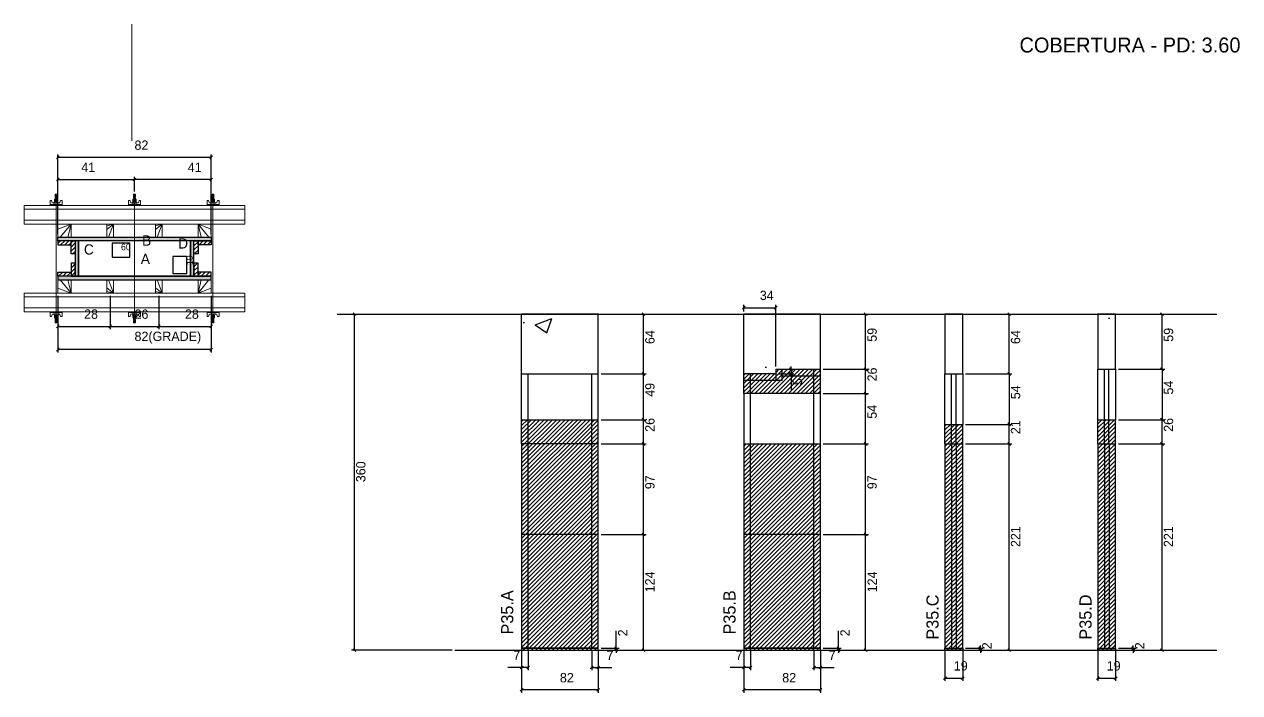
# Model space of a CAD drawing. Header units: metres. Extents: x 2916 to 4218, y 5457 to 6173.
import ezdxf

# ---------------------------------------------------------------- set-up
doc = ezdxf.new("R2010")
doc.units = ezdxf.units.M
for name, color, linetype in [('CHAPA', 7, 'Continuous'), ('COTA', 7, 'Continuous'), ('Hachura', 7, 'Continuous'), ('Madeira', 7, 'Continuous'), ('NIVEL 2° PAV.', 7, 'Continuous'), ('NOMENCLATURA', 7, 'Continuous'), ('Nível', 7, 'Continuous'), ('Painéis', 7, 'Continuous'), ('Perfil Metálico', 7, 'Continuous'), ('SARR_2.2x7', 7, 'Continuous'), ('SARRAFO', 7, 'Continuous'), ('Texto Seção', 7, 'Continuous'), ('TEXTO_GERAL', 7, 'Continuous')]:
    doc.layers.add(name, color=color, linetype=linetype)

msp = doc.modelspace()

# ---------------------------------------------------------------- hatches: boundary and pattern name
at = {"layer": 'COTA'}
h = msp.add_hatch(dxfattribs=at)
h.set_pattern_fill('AR-CONC')
h.paths.add_polyline_path([(3448.8, 5862.4), (3448.8, 5798.4), (3530.8, 5798.4), (3530.8, 5862.4), (3448.8, 5862.4)])
h = msp.add_hatch(dxfattribs=at)
h.set_pattern_fill('AR-CONC')
h.paths.add_polyline_path([(3720.8, 5803.4), (3768.8, 5803.4), (3768.8, 5862.4), (3686.8, 5862.4), (3686.8, 5798.4), (3720.8, 5798.4), (3720.8, 5803.4)])
h = msp.add_hatch(dxfattribs=at)
h.set_pattern_fill('AR-CONC')
h.paths.add_polyline_path([(3921, 5798.4), (3921, 5862.4), (3902, 5862.4), (3902, 5798.4), (3921, 5798.4), (3921, 5798.4)])
h = msp.add_hatch(dxfattribs=at)
h.set_pattern_fill('AR-CONC')
h.paths.add_polyline_path([(4084.7, 5803.4), (4084.7, 5862.4), (4065.7, 5862.4), (4065.7, 5803.4), (4084.7, 5803.4)])
at = {"layer": 'Hachura'}
h = msp.add_hatch(color=7, dxfattribs=at)
h.dxf.hatch_style = 1
h.paths.add_polyline_path([(2952.4, 5941.1), (2952.4, 5945.1), (3116.4, 5945.1), (3116.4, 5941.1), (2952.4, 5941.1)])
h = msp.add_hatch(color=7, dxfattribs=at)
h.dxf.hatch_style = 1
h.paths.add_polyline_path([(2952.4, 5941.1), (2952.4, 5945.1), (3116.4, 5945.1), (3116.4, 5941.1), (2952.4, 5941.1)])
h = msp.add_hatch(dxfattribs=at)
h.set_pattern_fill('ANSI31')
h.paths.add_polyline_path([(2966.4, 5941.1), (2966.4, 5936.7), (2952.4, 5936.7), (2952.4, 5941.1), (2966.4, 5941.1)])
h = msp.add_hatch(dxfattribs=at)
h.set_pattern_fill('ANSI31')
h.paths.add_polyline_path([(2970.8, 5941.1), (2966.4, 5941.1), (2966.4, 5927.1), (2970.8, 5927.1), (2970.8, 5941.1)])
h = msp.add_hatch(color=7, dxfattribs=at)
h.dxf.hatch_style = 1
h.paths.add_polyline_path([(2974.4, 5941.1), (2970.8, 5941.1), (2970.8, 5903.1), (2974.4, 5903.1), (2974.4, 5941.1)])
h = msp.add_hatch(color=7, dxfattribs=at)
h.dxf.hatch_style = 1
h.paths.add_polyline_path([(2974.4, 5941.1), (2970.8, 5941.1), (2970.8, 5903.1), (2974.4, 5903.1), (2974.4, 5941.1)])
h = msp.add_hatch(color=7, dxfattribs=at)
h.dxf.hatch_style = 1
h.paths.add_polyline_path([(3098, 5941.1), (3094.4, 5941.1), (3094.4, 5903.1), (3098, 5903.1), (3098, 5941.1)])
h = msp.add_hatch(color=7, dxfattribs=at)
h.dxf.hatch_style = 1
h.paths.add_polyline_path([(3098, 5941.1), (3094.4, 5941.1), (3094.4, 5903.1), (3098, 5903.1), (3098, 5941.1)])
h = msp.add_hatch(dxfattribs=at)
h.set_pattern_fill('ANSI31')
h.paths.add_polyline_path([(3102.4, 5941.1), (3098, 5941.1), (3098, 5927.1), (3102.4, 5927.1), (3102.4, 5941.1)])
h = msp.add_hatch(dxfattribs=at)
h.set_pattern_fill('ANSI31')
h.paths.add_polyline_path([(3102.4, 5941.1), (3102.4, 5936.7), (3116.4, 5936.7), (3116.4, 5941.1), (3102.4, 5941.1)])
h = msp.add_hatch(dxfattribs=at)
h.set_pattern_fill('ANSI31')
h.paths.add_polyline_path([(2966.4, 5903.1), (2966.4, 5907.5), (2952.4, 5907.5), (2952.4, 5903.1), (2966.4, 5903.1)])
h = msp.add_hatch(dxfattribs=at)
h.set_pattern_fill('ANSI31')
h.paths.add_polyline_path([(2970.8, 5903.1), (2966.4, 5903.1), (2966.4, 5917.1), (2970.8, 5917.1), (2970.8, 5903.1)])
h = msp.add_hatch(dxfattribs=at)
h.set_pattern_fill('ANSI31')
h.paths.add_polyline_path([(3102.4, 5903.1), (3098, 5903.1), (3098, 5917.1), (3102.4, 5917.1), (3102.4, 5903.1)])
h = msp.add_hatch(dxfattribs=at)
h.set_pattern_fill('ANSI31')
h.paths.add_polyline_path([(3102.4, 5903.1), (3102.4, 5907.5), (3116.4, 5907.5), (3116.4, 5903.1), (3102.4, 5903.1)])
h = msp.add_hatch(color=7, dxfattribs=at)
h.dxf.hatch_style = 1
h.paths.add_polyline_path([(2952.4, 5903.1), (2952.4, 5899.1), (3116.4, 5899.1), (3116.4, 5903.1), (2952.4, 5903.1)])
h = msp.add_hatch(color=7, dxfattribs=at)
h.dxf.hatch_style = 1
h.paths.add_polyline_path([(2952.4, 5903.1), (2952.4, 5899.1), (3116.4, 5899.1), (3116.4, 5903.1), (2952.4, 5903.1)])
h = msp.add_hatch(dxfattribs=at)
h.set_pattern_fill('ANSI31')
h.paths.add_polyline_path([(3686.8, 5777.4), (3768.8, 5777.4), (3768.8, 5803.4), (3720.8, 5803.4), (3720.8, 5798.4), (3686.8, 5798.4), (3686.8, 5777.4)])
h.paths.add_polyline_path([(3768.8, 5723.4), (3686.8, 5723.4), (3686.8, 5502.4), (3768.8, 5502.4), (3768.8, 5723.4)])
h = msp.add_hatch(dxfattribs=at)
h.set_pattern_fill('ANSI31')
h.paths.add_polyline_path([(3530.8, 5749.4), (3448.8, 5749.4), (3448.8, 5502.4), (3530.8, 5502.4), (3530.8, 5749.4)])
h = msp.add_hatch(dxfattribs=at)
h.set_pattern_fill('ANSI31')
h.paths.add_polyline_path([(3921, 5744.4), (3902, 5744.4), (3902, 5502.4), (3921, 5502.4), (3921, 5744.4)])
h = msp.add_hatch(dxfattribs=at)
h.set_pattern_fill('ANSI31')
h.paths.add_polyline_path([(4084.7, 5749.4), (4065.7, 5749.4), (4065.7, 5502.4), (4084.7, 5502.4), (4084.7, 5749.4)])

# ---------------------------------------------------------------- linework, layer by layer
at = {"layer": 'CHAPA', "color": 1, "lineweight": 25}
for points in [[(2952.4, 5941.1), (2952.4, 5945.1), (3116.4, 5945.1), (3116.4, 5941.1)], [(2952.4, 5941.1), (2952.4, 5945.1), (3116.4, 5945.1), (3116.4, 5941.1)], [(2974.4, 5941.1), (2970.8, 5941.1), (2970.8, 5903.1), (2974.4, 5903.1)], [(2974.4, 5941.1), (2970.8, 5941.1), (2970.8, 5903.1), (2974.4, 5903.1)], [(3098, 5941.1), (3094.4, 5941.1), (3094.4, 5903.1), (3098, 5903.1)], [(3098, 5941.1), (3094.4, 5941.1), (3094.4, 5903.1), (3098, 5903.1)], [(2952.4, 5903.1), (2952.4, 5899.1), (3116.4, 5899.1), (3116.4, 5903.1)], [(2952.4, 5903.1), (2952.4, 5899.1), (3116.4, 5899.1), (3116.4, 5903.1)]]:
    msp.add_lwpolyline(points, close=True, dxfattribs=at)
at = {"layer": 'COTA', "color": 0, "lineweight": 25}
for p, q in [((2953.9, 6032), (2950.9, 6029)), ((3114.9, 6029), (3117.9, 6032)), ((2953.9, 6008.3), (2950.9, 6005.3)), ((3035.9, 6008.3), (3032.9, 6005.3)), ((3032.9, 6005.3), (3035.9, 6008.3)), ((3114.9, 6005.3), (3117.9, 6008.3)), ((3688.3, 5870.9), (3685.3, 5867.9)), ((3719.3, 5867.9), (3722.3, 5870.9)), ((3580.7, 5860.9), (3577.7, 5863.9)), ((3818.6, 5860.9), (3815.6, 5863.9)), ((3972.2, 5860.9), (3969.2, 5863.9)), ((4135.9, 5860.9), (4132.9, 5863.9)), ((2953.9, 5850.9), (2950.9, 5847.9)), ((3006.9, 5847.9), (3009.9, 5850.9)), ((3009.9, 5850.9), (3006.9, 5847.9)), ((3058.9, 5847.9), (3061.9, 5850.9)), ((3061.9, 5850.9), (3058.9, 5847.9)), ((3114.9, 5847.9), (3117.9, 5850.9)), ((2953.9, 5826), (2950.9, 5823)), ((3114.9, 5823), (3117.9, 5826)), ((3735.7, 5804.9), (3738.7, 5801.9)), ((3815.6, 5804.9), (3818.6, 5801.9)), ((3818.6, 5801.9), (3815.6, 5804.9)), ((4132.9, 5804.9), (4135.9, 5801.9)), ((3577.7, 5799.9), (3580.7, 5796.9)), ((3580.7, 5796.9), (3577.7, 5799.9)), ((3738.7, 5796.9), (3735.7, 5799.9)), ((3969.2, 5799.9), (3972.2, 5796.9)), ((3815.6, 5778.9), (3818.6, 5775.9)), ((3580.7, 5747.9), (3577.7, 5750.9)), ((3577.7, 5750.9), (3580.7, 5747.9)), ((3972.2, 5742.9), (3969.2, 5745.9)), ((4135.9, 5747.9), (4132.9, 5750.9)), ((3580.7, 5721.9), (3577.7, 5724.9)), ((3577.7, 5724.9), (3580.7, 5721.9)), ((3818.6, 5721.9), (3815.6, 5724.9)), ((3972.2, 5721.9), (3969.2, 5724.9)), ((3969.2, 5724.9), (3972.2, 5721.9)), ((4135.9, 5721.9), (4132.9, 5724.9)), ((4132.9, 5724.9), (4135.9, 5721.9)), ((3580.7, 5624.9), (3577.7, 5627.9)), ((3577.7, 5627.9), (3580.7, 5624.9)), ((3818.6, 5624.9), (3815.6, 5627.9)), ((3815.6, 5627.9), (3818.6, 5624.9)), ((3548.6, 5505.9), (3551.6, 5502.9)), ((3551.6, 5500.9), (3548.6, 5503.9)), ((3577.7, 5503.9), (3580.7, 5500.9)), ((3786.5, 5505.9), (3789.5, 5502.9)), ((3789.5, 5500.9), (3786.5, 5503.9)), ((3815.6, 5503.9), (3818.6, 5500.9)), ((3938.4, 5505.9), (3941.4, 5502.9)), ((3941.4, 5500.9), (3938.4, 5503.9)), ((3969.2, 5503.9), (3972.2, 5500.9)), ((4102.1, 5505.9), (4105.1, 5502.9)), ((4105.1, 5500.9), (4102.1, 5503.9)), ((4132.9, 5503.9), (4135.9, 5500.9)), ((3450.3, 5485.4), (3447.3, 5482.4)), ((3454.3, 5482.4), (3457.3, 5485.4)), ((3525.3, 5485.4), (3522.3, 5482.4)), ((3529.3, 5482.4), (3532.3, 5485.4)), ((3688.3, 5485.4), (3685.3, 5482.4)), ((3692.3, 5482.4), (3695.3, 5485.4)), ((3763.3, 5485.4), (3760.3, 5482.4)), ((3767.3, 5482.4), (3770.3, 5485.4)), ((3903.5, 5474), (3900.5, 5471)), ((3919.5, 5471), (3922.5, 5474)), ((4067.2, 5474), (4064.2, 5471)), ((4083.2, 5471), (4086.2, 5474)), ((3450.3, 5461.3), (3447.3, 5458.3)), ((3529.3, 5458.3), (3532.3, 5461.3)), ((3688.3, 5461.3), (3685.3, 5458.3)), ((3767.3, 5458.3), (3770.3, 5461.3))]:
    msp.add_line(p, q, dxfattribs=at)
at = {"layer": 'COTA', "color": 241, "lineweight": 25}
for p, q in [((2952.4, 5948.1), (2952.4, 6033.5)), ((3116.4, 6030.5), (2952.4, 6030.5)), ((3116.4, 5948.1), (3116.4, 6033.5)), ((2952.4, 5982.1), (2952.4, 6009.8)), ((2952.4, 6006.8), (3034.4, 6006.8)), ((3034.4, 5993.9), (3034.4, 6009.8)), ((3034.4, 5993.9), (3034.4, 6009.8)), ((3116.4, 6006.8), (3034.4, 6006.8)), ((3116.4, 5982.1), (3116.4, 6009.8)), ((2952.4, 5882.1), (2952.4, 5821.5)), ((2952.4, 5882.1), (2952.4, 5846.4)), ((3008.4, 5882.1), (3008.4, 5846.4)), ((3008.4, 5882.1), (3008.4, 5846.4)), ((3060.4, 5882.1), (3060.4, 5846.4)), ((3060.4, 5882.1), (3060.4, 5846.4)), ((3116.4, 5882.1), (3116.4, 5821.5)), ((3116.4, 5882.1), (3116.4, 5846.4)), ((3448.8, 5798.4), (3448.8, 5862.4)), ((3530.8, 5862.4), (3448.8, 5862.4)), ((3530.8, 5798.4), (3530.8, 5862.4)), ((3768.8, 5862.4), (3686.8, 5862.4)), ((3686.8, 5798.4), (3686.8, 5862.4)), ((3768.8, 5803.4), (3768.8, 5862.4)), ((2952.4, 5849.4), (3008.4, 5849.4)), ((3008.4, 5849.4), (3060.4, 5849.4)), ((3060.4, 5849.4), (3116.4, 5849.4)), ((3116.4, 5824.5), (2952.4, 5824.5))]:
    msp.add_line(p, q, dxfattribs=at)
at = {"layer": 'COTA', "color": 180, "lineweight": 25}
for p, q in [((3029.4, 5938.5), (3010.4, 5938.5)), ((3010.4, 5938.5), (3010.4, 5923.5)), ((3029.4, 5923.5), (3029.4, 5938.5)), ((3010.4, 5923.5), (3029.4, 5923.5)), ((3090.4, 5924.1), (3075.4, 5924.1)), ((3075.4, 5924.1), (3075.4, 5906.1)), ((3090.4, 5906.1), (3090.4, 5924.1)), ((3075.4, 5906.1), (3090.4, 5906.1))]:
    msp.add_line(p, q, dxfattribs=at)
at = {"layer": 'COTA', "color": 4, "lineweight": 25}
for p, q in [((3686.8, 5865.4), (3686.8, 5872.4)), ((3686.8, 5869.4), (3720.8, 5869.4)), ((3720.8, 5806.4), (3720.8, 5872.4)), ((3533.8, 5862.4), (3582.2, 5862.4)), ((3579.2, 5798.4), (3579.2, 5862.4)), ((3771.8, 5862.4), (3820.1, 5862.4)), ((3817.1, 5803.4), (3817.1, 5862.4)), ((3924, 5862.4), (3973.7, 5862.4)), ((3970.7, 5798.4), (3970.7, 5862.4)), ((4087.7, 5862.4), (4137.4, 5862.4)), ((4134.4, 5803.4), (4134.4, 5862.4)), ((3723.8, 5803.4), (3740.2, 5803.4)), ((3737.2, 5803.4), (3737.2, 5806.4)), ((3737.2, 5803.4), (3737.2, 5798.4)), ((3771.8, 5803.4), (3820.1, 5803.4)), ((3771.8, 5803.4), (3820.1, 5803.4)), ((3817.1, 5777.4), (3817.1, 5803.4)), ((4087.7, 5803.4), (4137.4, 5803.4)), ((3533.8, 5798.4), (3582.2, 5798.4)), ((3533.8, 5798.4), (3582.2, 5798.4)), ((3579.2, 5749.4), (3579.2, 5798.4)), ((3723.8, 5798.4), (3740.2, 5798.4)), ((3737.2, 5798.4), (3737.2, 5780.3)), ((3924, 5798.4), (3973.7, 5798.4)), ((3771.8, 5777.4), (3820.1, 5777.4)), ((3533.8, 5749.4), (3582.2, 5749.4)), ((3533.8, 5749.4), (3582.2, 5749.4)), ((3579.2, 5723.4), (3579.2, 5749.4)), ((3924, 5744.4), (3973.7, 5744.4)), ((3970.7, 5723.4), (3970.7, 5744.4)), ((4087.7, 5749.4), (4137.4, 5749.4)), ((4134.4, 5723.4), (4134.4, 5749.4)), ((3533.8, 5723.4), (3582.2, 5723.4)), ((3533.8, 5723.4), (3582.2, 5723.4)), ((3579.2, 5626.4), (3579.2, 5723.4)), ((3771.8, 5723.4), (3820.1, 5723.4)), ((3817.1, 5626.4), (3817.1, 5723.4)), ((3924, 5723.4), (3973.7, 5723.4)), ((3924, 5723.4), (3973.7, 5723.4)), ((3970.7, 5502.4), (3970.7, 5723.4)), ((4087.7, 5723.4), (4137.4, 5723.4)), ((4087.7, 5723.4), (4137.4, 5723.4)), ((4134.4, 5502.4), (4134.4, 5723.4)), ((3533.8, 5626.4), (3582.2, 5626.4)), ((3571.7, 5626.4), (3582.2, 5626.4)), ((3579.2, 5502.4), (3579.2, 5626.4)), ((3771.8, 5626.4), (3820.1, 5626.4)), ((3809.6, 5626.4), (3820.1, 5626.4)), ((3817.1, 5502.4), (3817.1, 5626.4)), ((3550.1, 5504.4), (3550.1, 5523.2)), ((3788, 5504.4), (3788, 5523.2)), ((3533.8, 5504.4), (3553.1, 5504.4)), ((3550.1, 5502.4), (3550.1, 5504.4)), ((3771.8, 5504.4), (3791, 5504.4)), ((3788, 5502.4), (3788, 5504.4)), ((3924, 5504.4), (3942.9, 5504.4)), ((3939.9, 5504.4), (3939.9, 5507.4)), ((3939.9, 5502.4), (3939.9, 5504.4)), ((4087.7, 5504.4), (4106.6, 5504.4)), ((4103.6, 5504.4), (4103.6, 5507.4)), ((4103.6, 5502.4), (4103.6, 5504.4)), ((3448.8, 5501.4), (3448.8, 5456.8)), ((3448.8, 5499.4), (3448.8, 5480.9)), ((3455.8, 5501.4), (3455.8, 5480.9)), ((3523.8, 5501.4), (3523.8, 5480.9)), ((3530.8, 5501.4), (3530.8, 5456.8)), ((3530.8, 5499.4), (3530.8, 5480.9)), ((3533.8, 5502.4), (3553.1, 5502.4)), ((3533.8, 5502.4), (3582.2, 5502.4)), ((3550.1, 5502.4), (3550.1, 5499.4)), ((3686.8, 5501.4), (3686.8, 5456.8)), ((3686.8, 5499.4), (3686.8, 5480.9)), ((3693.8, 5501.4), (3693.8, 5480.9)), ((3761.8, 5501.4), (3761.8, 5480.9)), ((3768.8, 5501.4), (3768.8, 5456.8)), ((3768.8, 5499.4), (3768.8, 5480.9)), ((3771.8, 5502.4), (3791, 5502.4)), ((3771.8, 5502.4), (3820.1, 5502.4)), ((3788, 5502.4), (3788, 5499.4)), ((3902, 5501.4), (3902, 5469.5)), ((3921, 5501.4), (3921, 5469.5)), ((3924, 5502.4), (3942.9, 5502.4)), ((3924, 5502.4), (3973.7, 5502.4)), ((3939.9, 5502.4), (3939.9, 5499.4)), ((4065.7, 5501.4), (4065.7, 5469.5)), ((4084.7, 5501.4), (4084.7, 5469.5)), ((4087.7, 5502.4), (4106.6, 5502.4)), ((4087.7, 5502.4), (4137.4, 5502.4)), ((4103.6, 5502.4), (4103.6, 5499.4)), ((3448.8, 5483.9), (3434.1, 5483.9)), ((3455.8, 5483.9), (3448.8, 5483.9)), ((3523.8, 5483.9), (3530.8, 5483.9)), ((3530.8, 5483.9), (3545.5, 5483.9)), ((3686.8, 5483.9), (3672, 5483.9)), ((3693.8, 5483.9), (3686.8, 5483.9)), ((3761.8, 5483.9), (3768.8, 5483.9)), ((3768.8, 5483.9), (3783.5, 5483.9)), ((3902, 5472.5), (3921, 5472.5)), ((4065.7, 5472.5), (4084.7, 5472.5)), ((3530.8, 5459.8), (3448.8, 5459.8)), ((3768.8, 5459.8), (3686.8, 5459.8))]:
    msp.add_line(p, q, dxfattribs=at)
at = {"layer": 'COTA', "color": 241, "lineweight": 25}
for points in [[(3921, 5798.4), (3921, 5862.4), (3902, 5862.4), (3902, 5798.4)], [(4084.7, 5803.4), (4084.7, 5862.4), (4065.7, 5862.4), (4065.7, 5803.4)]]:
    msp.add_lwpolyline(points, dxfattribs=at)
at = {"layer": 'Hachura', "color": 0, "lineweight": 9}
for p, q in [((2952.1, 5985.8), (2948.7, 5985.8)), ((2948.7, 5985.8), (2948.7, 5982.6)), ((2952.1, 5985.7), (2948.7, 5985.7)), ((2949.3, 5990.1), (2951.5, 5989.1)), ((2951.4, 5988.8), (2949.3, 5989.9)), ((2949.3, 5989), (2951.5, 5987.9)), ((2951.4, 5987.7), (2949.3, 5988.7)), ((2949.3, 5987.8), (2951.5, 5986.7)), ((2951.4, 5986.5), (2949.3, 5987.6)), ((2950.5, 5985.8), (2949.3, 5986.4)), ((2949.4, 5990.6), (2949.7, 5990.9)), ((2949.4, 5990.2), (2949.4, 5990.6)), ((2951.3, 5990.6), (2949.4, 5990.6)), ((2949.4, 5990.2), (2951.3, 5989.3)), ((2949.4, 5990.2), (2951.3, 5989.3)), ((2949.4, 5989.1), (2949.4, 5989.7)), ((2951.3, 5988.7), (2949.4, 5989.7)), ((2949.4, 5989.1), (2951.3, 5988.1)), ((2949.4, 5987.9), (2949.4, 5988.6)), ((2951.3, 5987.6), (2949.4, 5988.6)), ((2949.4, 5988.3), (2949.4, 5988.6)), ((2949.4, 5987.9), (2951.3, 5986.9)), ((2949.4, 5986.7), (2949.4, 5987.4)), ((2951.3, 5986.4), (2949.4, 5987.4)), ((2949.4, 5986.7), (2951.3, 5985.8)), ((2950.3, 5985.8), (2949.4, 5986.2)), ((2949.4, 5985.8), (2949.4, 5986.2)), ((2949.7, 5990.9), (2951, 5990.9)), ((2949.8, 5985.8), (2949.8, 5982.6)), ((2951.3, 5989.9), (2950, 5990.6)), ((2951.4, 5990), (2950.3, 5990.6)), ((2950.8, 5990.6), (2951.5, 5990.2)), ((2951.3, 5990.6), (2951, 5990.9)), ((2951.1, 5990.6), (2951.3, 5990.4)), ((2951.3, 5989.9), (2951.3, 5989.3)), ((2951.3, 5988.1), (2951.3, 5988.7)), ((2951.3, 5987.4), (2951.3, 5987.6)), ((2951.3, 5987.4), (2951.3, 5986.9)), ((2951.3, 5986.4), (2951.3, 5985.8)), ((2951.3, 5985.8), (2951.3, 5982.6)), ((2952.1, 5982.6), (2952.1, 5985.8)), ((3036.1, 5985.8), (3032.7, 5985.8)), ((3032.7, 5985.8), (3032.7, 5982.6)), ((3036.1, 5985.7), (3032.7, 5985.7)), ((3033.3, 5990.1), (3035.5, 5989.1)), ((3035.4, 5988.8), (3033.3, 5989.9)), ((3033.3, 5989), (3035.5, 5987.9)), ((3035.4, 5987.7), (3033.3, 5988.7)), ((3033.3, 5987.8), (3035.5, 5986.7)), ((3035.4, 5986.5), (3033.3, 5987.6)), ((3034.5, 5985.8), (3033.3, 5986.4)), ((3033.4, 5990.6), (3033.7, 5990.9)), ((3033.4, 5990.2), (3033.4, 5990.6)), ((3035.3, 5990.6), (3033.4, 5990.6)), ((3033.4, 5990.2), (3035.3, 5989.3)), ((3033.4, 5990.2), (3035.3, 5989.3)), ((3033.4, 5989.1), (3033.4, 5989.7)), ((3035.3, 5988.7), (3033.4, 5989.7)), ((3033.4, 5989.1), (3035.3, 5988.1)), ((3033.4, 5987.9), (3033.4, 5988.6)), ((3035.3, 5987.6), (3033.4, 5988.6)), ((3033.4, 5988.3), (3033.4, 5988.6)), ((3033.4, 5987.9), (3035.3, 5986.9)), ((3033.4, 5986.7), (3033.4, 5987.4)), ((3035.3, 5986.4), (3033.4, 5987.4)), ((3033.4, 5986.7), (3035.3, 5985.8)), ((3034.3, 5985.8), (3033.4, 5986.2)), ((3033.4, 5985.8), (3033.4, 5986.2)), ((3033.7, 5990.9), (3035, 5990.9)), ((3033.8, 5985.8), (3033.8, 5982.6)), ((3035.3, 5989.9), (3034, 5990.6)), ((3035.4, 5990), (3034.3, 5990.6)), ((3034.8, 5990.6), (3035.5, 5990.2)), ((3035.3, 5990.6), (3035, 5990.9)), ((3035.1, 5990.6), (3035.3, 5990.4)), ((3035.3, 5989.9), (3035.3, 5989.3)), ((3035.3, 5988.1), (3035.3, 5988.7)), ((3035.3, 5987.4), (3035.3, 5987.6)), ((3035.3, 5987.4), (3035.3, 5986.9)), ((3035.3, 5986.4), (3035.3, 5985.8)), ((3035.3, 5985.8), (3035.3, 5982.6)), ((3036.1, 5982.6), (3036.1, 5985.8)), ((3116.7, 5985.8), (3120.1, 5985.8)), ((3116.7, 5982.6), (3116.7, 5985.8)), ((3116.7, 5985.7), (3120.1, 5985.7)), ((3118, 5990.6), (3117.4, 5990.2)), ((3117.4, 5990), (3118.5, 5990.6)), ((3119.5, 5990.1), (3117.4, 5989.1)), ((3117.4, 5988.8), (3119.6, 5989.9)), ((3119.5, 5989), (3117.4, 5987.9)), ((3117.4, 5987.7), (3119.6, 5988.7)), ((3119.5, 5987.8), (3117.4, 5986.7)), ((3117.4, 5986.5), (3119.6, 5987.6)), ((3117.5, 5990.6), (3117.8, 5990.9)), ((3117.8, 5990.6), (3117.5, 5990.4)), ((3117.5, 5989.9), (3118.8, 5990.6)), ((3117.5, 5990.6), (3119.4, 5990.6)), ((3119.4, 5990.2), (3117.5, 5989.3)), ((3119.4, 5990.2), (3117.5, 5989.3)), ((3117.5, 5989.9), (3117.5, 5989.3)), ((3117.5, 5988.7), (3119.4, 5989.7)), ((3119.4, 5989.1), (3117.5, 5988.1)), ((3117.5, 5988.1), (3117.5, 5988.7)), ((3117.5, 5987.6), (3119.4, 5988.6)), ((3119.4, 5987.9), (3117.5, 5986.9)), ((3117.5, 5987.4), (3117.5, 5987.6)), ((3117.5, 5987.4), (3117.5, 5986.9)), ((3117.5, 5986.4), (3119.4, 5987.4)), ((3119.4, 5986.7), (3117.5, 5985.8)), ((3117.5, 5986.4), (3117.5, 5985.8)), ((3117.5, 5985.8), (3117.5, 5982.6)), ((3119.1, 5990.9), (3117.8, 5990.9)), ((3118.3, 5985.8), (3119.6, 5986.4)), ((3118.5, 5985.8), (3119.4, 5986.2)), ((3119.4, 5990.6), (3119.1, 5990.9)), ((3119.1, 5985.8), (3119.1, 5982.6)), ((3119.4, 5990.2), (3119.4, 5990.6)), ((3119.4, 5989.1), (3119.4, 5989.7)), ((3119.4, 5987.9), (3119.4, 5988.6)), ((3119.4, 5988.3), (3119.4, 5988.6)), ((3119.4, 5986.7), (3119.4, 5987.4)), ((3119.4, 5985.8), (3119.4, 5986.2)), ((3120.1, 5985.8), (3120.1, 5982.6)), ((2944, 5979.1), (2944, 5984.2)), ((2944, 5984.2), (2945.6, 5984.2)), ((2944, 5980), (2956.9, 5980)), ((2944, 5980), (2949.1, 5980)), ((2956.9, 5979.1), (2944, 5979.1)), ((2944.1, 5980), (2944.1, 5979.1)), ((2944.3, 5980), (2944.3, 5979.1)), ((2944.7, 5980), (2944.7, 5979.1)), ((2945.1, 5980), (2945.1, 5979.1)), ((2945.6, 5984.2), (2946.2, 5982)), ((2946, 5980), (2946, 5979.1)), ((2946.5, 5981.8), (2948.5, 5981.8)), ((2947.4, 5980), (2947.4, 5979.1)), ((2955.9, 5979.1), (2948.1, 5979.1)), ((2948.5, 5982.6), (2952.3, 5982.6)), ((2948.5, 5980), (2948.5, 5982.6)), ((2950.4, 5980), (2948.5, 5980)), ((2949.1, 5980), (2949.8, 5980)), ((2949.5, 5979.7), (2949.5, 5979.9)), ((2949.5, 5979.2), (2949.5, 5979.7)), ((2950.1, 5980), (2950.1, 5982)), ((2950.4, 5980), (2950.4, 5979.1)), ((2950.6, 5982), (2950.6, 5980)), ((2951.4, 5979.9), (2951.4, 5979.4)), ((2952.3, 5982.6), (2952.1, 5982.6)), ((2952.3, 5982.6), (2952.1, 5982.6)), ((2952.3, 5982.6), (2952.3, 5980)), ((2954.3, 5981.8), (2952.3, 5981.8)), ((2953.4, 5980), (2953.4, 5979.1)), ((2955.2, 5984.2), (2954.6, 5982)), ((2954.9, 5980), (2954.9, 5979.1)), ((2956.9, 5984.2), (2955.2, 5984.2)), ((2955.7, 5980), (2955.7, 5979.1)), ((2956.2, 5980), (2956.2, 5979.1)), ((2956.5, 5980), (2956.5, 5979.1)), ((2956.7, 5980), (2956.7, 5979.1)), ((2956.9, 5980), (2956.9, 5984.2)), ((2956.9, 5980), (2956.9, 5979.1)), ((3028, 5979.1), (3028, 5984.2)), ((3028, 5984.2), (3029.6, 5984.2)), ((3028, 5980), (3040.9, 5980)), ((3028, 5980), (3033.1, 5980)), ((3040.9, 5979.1), (3028, 5979.1)), ((3028.1, 5980), (3028.1, 5979.1)), ((3028.3, 5980), (3028.3, 5979.1)), ((3028.7, 5980), (3028.7, 5979.1)), ((3029.1, 5980), (3029.1, 5979.1)), ((3029.6, 5984.2), (3030.2, 5982)), ((3030, 5980), (3030, 5979.1)), ((3030.5, 5981.8), (3032.5, 5981.8)), ((3031.4, 5980), (3031.4, 5979.1)), ((3039.9, 5979.1), (3032.1, 5979.1)), ((3032.5, 5982.6), (3036.3, 5982.6)), ((3032.5, 5980), (3032.5, 5982.6)), ((3034.4, 5980), (3032.5, 5980)), ((3033.1, 5980), (3033.8, 5980)), ((3033.5, 5979.7), (3033.5, 5979.9)), ((3033.5, 5979.2), (3033.5, 5979.7)), ((3034.1, 5980), (3034.1, 5982)), ((3034.4, 5980), (3034.4, 5979.1)), ((3034.6, 5982), (3034.6, 5980)), ((3035.4, 5979.9), (3035.4, 5979.4)), ((3036.3, 5982.6), (3036.1, 5982.6)), ((3036.3, 5982.6), (3036.1, 5982.6)), ((3036.3, 5982.6), (3036.3, 5980)), ((3038.3, 5981.8), (3036.3, 5981.8)), ((3037.4, 5980), (3037.4, 5979.1)), ((3039.2, 5984.2), (3038.6, 5982)), ((3038.9, 5980), (3038.9, 5979.1)), ((3040.9, 5984.2), (3039.2, 5984.2)), ((3039.7, 5980), (3039.7, 5979.1)), ((3040.2, 5980), (3040.2, 5979.1)), ((3040.5, 5980), (3040.5, 5979.1)), ((3040.7, 5980), (3040.7, 5979.1)), ((3040.9, 5980), (3040.9, 5984.2)), ((3040.9, 5980), (3040.9, 5979.1)), ((3112, 5980), (3112, 5984.2)), ((3112, 5984.2), (3113.6, 5984.2)), ((3124.9, 5980), (3112, 5980)), ((3112, 5980), (3112, 5979.1)), ((3112, 5979.1), (3124.9, 5979.1)), ((3112.1, 5980), (3112.1, 5979.1)), ((3112.3, 5980), (3112.3, 5979.1)), ((3112.7, 5980), (3112.7, 5979.1)), ((3112.9, 5979.1), (3120.7, 5979.1)), ((3113.1, 5980), (3113.1, 5979.1)), ((3113.6, 5984.2), (3114.2, 5982)), ((3114, 5980), (3114, 5979.1)), ((3114.5, 5981.8), (3116.5, 5981.8)), ((3115.4, 5980), (3115.4, 5979.1)), ((3120.3, 5982.6), (3116.5, 5982.6)), ((3116.5, 5982.6), (3116.5, 5980)), ((3116.5, 5982.6), (3116.7, 5982.6)), ((3116.5, 5982.6), (3116.7, 5982.6)), ((3117.4, 5979.9), (3117.4, 5979.4)), ((3118.2, 5982), (3118.2, 5980)), ((3118.4, 5980), (3120.3, 5980)), ((3118.4, 5980), (3118.4, 5979.1)), ((3118.7, 5980), (3118.7, 5982)), ((3119.7, 5980), (3119.1, 5980)), ((3119.4, 5979.7), (3119.4, 5979.9)), ((3119.4, 5979.2), (3119.4, 5979.7)), ((3124.9, 5980), (3119.7, 5980)), ((3120.3, 5980), (3120.3, 5982.6)), ((3122.3, 5981.8), (3120.3, 5981.8)), ((3121.5, 5980), (3121.5, 5979.1)), ((3123.2, 5984.2), (3122.6, 5982)), ((3122.9, 5980), (3122.9, 5979.1)), ((3124.9, 5984.2), (3123.2, 5984.2)), ((3123.7, 5980), (3123.7, 5979.1)), ((3124.2, 5980), (3124.2, 5979.1)), ((3124.5, 5980), (3124.5, 5979.1)), ((3124.7, 5980), (3124.7, 5979.1)), ((3124.9, 5979.1), (3124.9, 5984.2)), ((2956.9, 5865.1), (2944, 5865.1)), ((2944, 5865.1), (2944, 5859.9)), ((2944, 5864.2), (2956.9, 5864.2)), ((2944, 5864.2), (2949.1, 5864.2)), ((2944, 5859.9), (2945.6, 5859.9)), ((2944.1, 5864.2), (2944.1, 5865.1)), ((2944.3, 5864.2), (2944.3, 5865.1)), ((2944.7, 5864.2), (2944.7, 5865.1)), ((2945.1, 5864.2), (2945.1, 5865.1)), ((2945.6, 5859.9), (2946.2, 5862.1)), ((2946, 5864.2), (2946, 5865.1)), ((2946.5, 5862.4), (2948.5, 5862.4)), ((2947.4, 5864.2), (2947.4, 5865.1)), ((2955.9, 5865.1), (2948.1, 5865.1)), ((2950.4, 5864.2), (2948.5, 5864.2)), ((2948.5, 5864.2), (2948.5, 5861.6)), ((2948.5, 5861.6), (2952.3, 5861.6)), ((2948.7, 5858.4), (2948.7, 5861.6)), ((2952.1, 5858.4), (2948.7, 5858.4)), ((2952.1, 5858.4), (2948.7, 5858.4)), ((2949.1, 5864.2), (2949.8, 5864.2)), ((2950.5, 5858.4), (2949.3, 5857.7)), ((2951.4, 5857.6), (2949.3, 5856.6)), ((2949.3, 5856.3), (2951.5, 5857.4)), ((2951.4, 5856.5), (2949.3, 5855.4)), ((2949.3, 5855.2), (2951.5, 5856.3)), ((2951.4, 5855.3), (2949.3, 5854.3)), ((2949.3, 5854), (2951.5, 5855.1)), ((2949.4, 5857.4), (2951.3, 5858.4)), ((2950.3, 5858.4), (2949.4, 5857.9)), ((2949.4, 5858.4), (2949.4, 5857.9)), ((2951.3, 5857.7), (2949.4, 5856.8)), ((2949.4, 5857.4), (2949.4, 5856.8)), ((2949.4, 5856.2), (2951.3, 5857.2)), ((2951.3, 5856.6), (2949.4, 5855.6)), ((2949.4, 5856.2), (2949.4, 5855.6)), ((2949.4, 5855.1), (2951.3, 5856)), ((2949.4, 5855.8), (2949.4, 5855.6)), ((2951.3, 5855.4), (2949.4, 5854.4)), ((2949.4, 5855.1), (2949.4, 5854.4)), ((2949.5, 5864.9), (2949.5, 5864.5)), ((2949.5, 5864.5), (2949.5, 5864.3)), ((2949.8, 5858.4), (2949.8, 5861.6)), ((2950.1, 5864.2), (2950.1, 5862.2)), ((2950.4, 5864.2), (2950.4, 5865.1)), ((2950.6, 5862.2), (2950.6, 5864.2)), ((2951.3, 5858.4), (2951.3, 5861.6)), ((2951.3, 5857.7), (2951.3, 5858.4)), ((2951.3, 5856.8), (2951.3, 5857.2)), ((2951.3, 5856.8), (2951.3, 5856.6)), ((2951.3, 5856), (2951.3, 5855.4)), ((2951.4, 5864.3), (2951.4, 5864.7)), ((2952.1, 5861.6), (2952.1, 5858.4)), ((2952.3, 5861.6), (2952.1, 5861.6)), ((2952.3, 5861.6), (2952.1, 5861.6)), ((2952.3, 5861.6), (2952.3, 5864.2)), ((2954.3, 5862.4), (2952.3, 5862.4)), ((2953.4, 5864.2), (2953.4, 5865.1)), ((2955.2, 5859.9), (2954.6, 5862.1)), ((2954.9, 5864.2), (2954.9, 5865.1)), ((2956.9, 5859.9), (2955.2, 5859.9)), ((2955.7, 5864.2), (2955.7, 5865.1)), ((2956.2, 5864.2), (2956.2, 5865.1)), ((2956.5, 5864.2), (2956.5, 5865.1)), ((2956.7, 5864.2), (2956.7, 5865.1)), ((2956.9, 5864.2), (2956.9, 5865.1)), ((2956.9, 5864.2), (2956.9, 5859.9)), ((3040.9, 5865.1), (3028, 5865.1)), ((3028, 5865.1), (3028, 5859.9)), ((3028, 5864.2), (3040.9, 5864.2)), ((3028, 5864.2), (3033.1, 5864.2)), ((3028, 5859.9), (3029.6, 5859.9)), ((3028.1, 5864.2), (3028.1, 5865.1)), ((3028.3, 5864.2), (3028.3, 5865.1)), ((3028.7, 5864.2), (3028.7, 5865.1)), ((3029.1, 5864.2), (3029.1, 5865.1)), ((3029.6, 5859.9), (3030.2, 5862.1)), ((3030, 5864.2), (3030, 5865.1)), ((3030.5, 5862.4), (3032.5, 5862.4)), ((3031.4, 5864.2), (3031.4, 5865.1)), ((3039.9, 5865.1), (3032.1, 5865.1)), ((3034.4, 5864.2), (3032.5, 5864.2)), ((3032.5, 5864.2), (3032.5, 5861.6)), ((3032.5, 5861.6), (3036.3, 5861.6)), ((3032.7, 5858.4), (3032.7, 5861.6)), ((3036.1, 5858.4), (3032.7, 5858.4)), ((3036.1, 5858.4), (3032.7, 5858.4)), ((3033.1, 5864.2), (3033.8, 5864.2)), ((3034.5, 5858.4), (3033.3, 5857.7)), ((3035.4, 5857.6), (3033.3, 5856.6)), ((3033.3, 5856.3), (3035.5, 5857.4)), ((3035.4, 5856.5), (3033.3, 5855.4)), ((3033.3, 5855.2), (3035.5, 5856.3)), ((3035.4, 5855.3), (3033.3, 5854.3)), ((3033.3, 5854), (3035.5, 5855.1)), ((3033.4, 5857.4), (3035.3, 5858.4)), ((3034.3, 5858.4), (3033.4, 5857.9)), ((3033.4, 5858.4), (3033.4, 5857.9)), ((3035.3, 5857.7), (3033.4, 5856.8)), ((3033.4, 5857.4), (3033.4, 5856.8)), ((3033.4, 5856.2), (3035.3, 5857.2)), ((3035.3, 5856.6), (3033.4, 5855.6)), ((3033.4, 5856.2), (3033.4, 5855.6)), ((3033.4, 5855.1), (3035.3, 5856)), ((3033.4, 5855.8), (3033.4, 5855.6)), ((3035.3, 5855.4), (3033.4, 5854.4)), ((3033.4, 5855.1), (3033.4, 5854.4)), ((3033.5, 5864.9), (3033.5, 5864.5)), ((3033.5, 5864.5), (3033.5, 5864.3)), ((3033.8, 5858.4), (3033.8, 5861.6)), ((3034.1, 5864.2), (3034.1, 5862.2)), ((3034.4, 5864.2), (3034.4, 5865.1)), ((3034.6, 5862.2), (3034.6, 5864.2)), ((3035.3, 5858.4), (3035.3, 5861.6)), ((3035.3, 5857.7), (3035.3, 5858.4)), ((3035.3, 5856.8), (3035.3, 5857.2)), ((3035.3, 5856.8), (3035.3, 5856.6)), ((3035.3, 5856), (3035.3, 5855.4)), ((3035.4, 5864.3), (3035.4, 5864.7)), ((3036.1, 5861.6), (3036.1, 5858.4)), ((3036.3, 5861.6), (3036.1, 5861.6)), ((3036.3, 5861.6), (3036.1, 5861.6)), ((3036.3, 5861.6), (3036.3, 5864.2)), ((3038.3, 5862.4), (3036.3, 5862.4)), ((3037.4, 5864.2), (3037.4, 5865.1)), ((3039.2, 5859.9), (3038.6, 5862.1)), ((3038.9, 5864.2), (3038.9, 5865.1)), ((3040.9, 5859.9), (3039.2, 5859.9)), ((3039.7, 5864.2), (3039.7, 5865.1)), ((3040.2, 5864.2), (3040.2, 5865.1)), ((3040.5, 5864.2), (3040.5, 5865.1)), ((3040.7, 5864.2), (3040.7, 5865.1)), ((3040.9, 5864.2), (3040.9, 5865.1)), ((3040.9, 5864.2), (3040.9, 5859.9)), ((3112, 5865.1), (3124.9, 5865.1)), ((3112, 5864.2), (3112, 5865.1)), ((3124.9, 5864.2), (3112, 5864.2)), ((3112, 5864.2), (3112, 5859.9)), ((3112, 5859.9), (3113.6, 5859.9)), ((3112.1, 5864.2), (3112.1, 5865.1)), ((3112.3, 5864.2), (3112.3, 5865.1)), ((3112.7, 5864.2), (3112.7, 5865.1)), ((3112.9, 5865.1), (3120.7, 5865.1)), ((3113.1, 5864.2), (3113.1, 5865.1)), ((3113.6, 5859.9), (3114.2, 5862.1)), ((3114, 5864.2), (3114, 5865.1)), ((3114.5, 5862.4), (3116.5, 5862.4)), ((3115.4, 5864.2), (3115.4, 5865.1)), ((3116.5, 5861.6), (3116.5, 5864.2)), ((3120.3, 5861.6), (3116.5, 5861.6)), ((3116.5, 5861.6), (3116.7, 5861.6)), ((3116.5, 5861.6), (3116.7, 5861.6)), ((3116.7, 5861.6), (3116.7, 5858.4)), ((3116.7, 5858.4), (3120.1, 5858.4)), ((3116.7, 5858.4), (3120.1, 5858.4)), ((3117.4, 5864.3), (3117.4, 5864.7)), ((3117.4, 5857.6), (3119.6, 5856.6)), ((3119.5, 5856.3), (3117.4, 5857.4)), ((3117.4, 5856.5), (3119.6, 5855.4)), ((3119.5, 5855.2), (3117.4, 5856.3)), ((3117.4, 5855.3), (3119.6, 5854.3)), ((3119.5, 5854), (3117.4, 5855.1)), ((3117.5, 5858.4), (3117.5, 5861.6)), ((3117.5, 5857.7), (3117.5, 5858.4)), ((3119.4, 5857.4), (3117.5, 5858.4)), ((3117.5, 5857.7), (3119.4, 5856.8)), ((3117.5, 5856.8), (3117.5, 5857.2)), ((3119.4, 5856.2), (3117.5, 5857.2)), ((3117.5, 5856.8), (3117.5, 5856.6)), ((3117.5, 5856.6), (3119.4, 5855.6)), ((3117.5, 5856), (3117.5, 5855.4)), ((3119.4, 5855.1), (3117.5, 5856)), ((3117.5, 5855.4), (3119.4, 5854.4)), ((3118.2, 5862.2), (3118.2, 5864.2)), ((3118.3, 5858.4), (3119.6, 5857.7)), ((3118.4, 5864.2), (3118.4, 5865.1)), ((3118.4, 5864.2), (3120.3, 5864.2)), ((3118.5, 5858.4), (3119.4, 5857.9)), ((3118.7, 5864.2), (3118.7, 5862.2)), ((3119.7, 5864.2), (3119.1, 5864.2)), ((3119.1, 5858.4), (3119.1, 5861.6)), ((3119.4, 5864.9), (3119.4, 5864.5)), ((3119.4, 5864.5), (3119.4, 5864.3)), ((3119.4, 5858.4), (3119.4, 5857.9)), ((3119.4, 5857.4), (3119.4, 5856.8)), ((3119.4, 5856.2), (3119.4, 5855.6)), ((3119.4, 5855.8), (3119.4, 5855.6)), ((3119.4, 5855.1), (3119.4, 5854.4)), ((3124.9, 5864.2), (3119.7, 5864.2)), ((3120.1, 5858.4), (3120.1, 5861.6)), ((3120.3, 5864.2), (3120.3, 5861.6)), ((3122.3, 5862.4), (3120.3, 5862.4)), ((3121.5, 5864.2), (3121.5, 5865.1)), ((3123.2, 5859.9), (3122.6, 5862.1)), ((3122.9, 5864.2), (3122.9, 5865.1)), ((3124.9, 5859.9), (3123.2, 5859.9)), ((3123.7, 5864.2), (3123.7, 5865.1)), ((3124.2, 5864.2), (3124.2, 5865.1)), ((3124.5, 5864.2), (3124.5, 5865.1)), ((3124.7, 5864.2), (3124.7, 5865.1)), ((3124.9, 5865.1), (3124.9, 5859.9)), ((2949.4, 5853.9), (2951.3, 5854.9)), ((2949.4, 5853.9), (2951.3, 5854.9)), ((2949.4, 5853.9), (2949.4, 5853.6)), ((2949.4, 5853.6), (2949.7, 5853.3)), ((2951.3, 5853.6), (2949.4, 5853.6)), ((2949.7, 5853.3), (2951, 5853.3)), ((2951.3, 5854.2), (2950, 5853.6)), ((2951.4, 5854.2), (2950.3, 5853.6)), ((2950.8, 5853.6), (2951.5, 5853.9)), ((2951.3, 5853.6), (2951, 5853.3)), ((2951.1, 5853.6), (2951.3, 5853.7)), ((2951.3, 5854.2), (2951.3, 5854.9)), ((3033.4, 5853.9), (3035.3, 5854.9)), ((3033.4, 5853.9), (3035.3, 5854.9)), ((3033.4, 5853.9), (3033.4, 5853.6)), ((3033.4, 5853.6), (3033.7, 5853.3)), ((3035.3, 5853.6), (3033.4, 5853.6)), ((3033.7, 5853.3), (3035, 5853.3)), ((3035.3, 5854.2), (3034, 5853.6)), ((3035.4, 5854.2), (3034.3, 5853.6)), ((3034.8, 5853.6), (3035.5, 5853.9)), ((3035.3, 5853.6), (3035, 5853.3)), ((3035.1, 5853.6), (3035.3, 5853.7)), ((3035.3, 5854.2), (3035.3, 5854.9)), ((3117.4, 5854.2), (3118.5, 5853.6)), ((3118, 5853.6), (3117.4, 5853.9)), ((3119.4, 5853.9), (3117.5, 5854.9)), ((3117.5, 5854.2), (3117.5, 5854.9)), ((3119.4, 5853.9), (3117.5, 5854.9)), ((3117.5, 5854.2), (3118.8, 5853.6)), ((3117.8, 5853.6), (3117.5, 5853.7)), ((3117.5, 5853.6), (3117.8, 5853.3)), ((3117.5, 5853.6), (3119.4, 5853.6)), ((3119.1, 5853.3), (3117.8, 5853.3)), ((3119.4, 5853.6), (3119.1, 5853.3)), ((3119.4, 5853.9), (3119.4, 5853.6))]:
    msp.add_line(p, q, dxfattribs=at)
at = {"layer": 'Hachura', "color": 251, "lineweight": 9}
for p, q in [((2950.4, 5989.9), (2950.4, 5858.1)), ((3034.4, 5989.9), (3034.4, 5858.1)), ((3118.4, 5989.9), (3118.4, 5858.1))]:
    msp.add_line(p, q, dxfattribs=at)
at = {"layer": 'Madeira', "color": 126, "lineweight": 18}
for p, q in [((2966.4, 5959.1), (2952.4, 5953.7)), ((2966.4, 5959.1), (2954.9, 5945.1)), ((2966.4, 5959.1), (2962.9, 5945.1)), ((3011.9, 5959.1), (3004.9, 5953.3)), ((3011.9, 5959.1), (3004.9, 5957.3)), ((3011.9, 5959.1), (3006.5, 5945.1)), ((3063.9, 5959.1), (3056.9, 5953.3)), ((3063.9, 5959.1), (3056.9, 5957.3)), ((3063.9, 5959.1), (3058.5, 5945.1)), ((3102.4, 5959.1), (3113.9, 5945.1)), ((3102.4, 5959.1), (3105.9, 5945.1)), ((3102.4, 5959.1), (3116.4, 5953.6)), ((2966.4, 5885.1), (2954.9, 5899.1)), ((2966.4, 5885.1), (2962.9, 5899.1)), ((3011.9, 5885.1), (3006.5, 5899.1)), ((3063.9, 5885.1), (3058.5, 5899.1)), ((3102.4, 5885.1), (3113.9, 5899.1)), ((3102.4, 5885.1), (3105.9, 5899.1)), ((2966.4, 5885.1), (2952.4, 5890.5)), ((3011.9, 5885.1), (3004.9, 5890.8)), ((3011.9, 5885.1), (3004.9, 5886.8)), ((3063.9, 5885.1), (3056.9, 5890.8)), ((3063.9, 5885.1), (3056.9, 5886.8)), ((3102.4, 5885.1), (3116.4, 5890.5))]:
    msp.add_line(p, q, dxfattribs=at)
for points in [[(3116.4, 5959.1), (3116.4, 5945.1), (2952.4, 5945.1), (2952.4, 5959.1)], [(2966.4, 5959.1), (2966.4, 5945.1), (2952.4, 5945.1), (2952.4, 5959.1)], [(3011.9, 5959.1), (3004.9, 5959.1), (3004.9, 5945.1), (3011.9, 5945.1)], [(3063.9, 5959.1), (3056.9, 5959.1), (3056.9, 5945.1), (3063.9, 5945.1)], [(3102.4, 5959.1), (3102.4, 5945.1), (3116.4, 5945.1), (3116.4, 5959.1)], [(3116.4, 5885.1), (3116.4, 5899.1), (2952.4, 5899.1), (2952.4, 5885.1)], [(2966.4, 5885.1), (2966.4, 5899.1), (2952.4, 5899.1), (2952.4, 5885.1)], [(3011.9, 5885.1), (3004.9, 5885.1), (3004.9, 5899.1), (3011.9, 5899.1)], [(3063.9, 5885.1), (3056.9, 5885.1), (3056.9, 5899.1), (3063.9, 5899.1)], [(3102.4, 5885.1), (3102.4, 5899.1), (3116.4, 5899.1), (3116.4, 5885.1)]]:
    msp.add_lwpolyline(points, close=True, dxfattribs=at)
at = {"layer": 'NIVEL 2° PAV.', "color": 4, "lineweight": 25}
for p, q in [((3266.6, 5862.4), (3272.8, 5862.4)), ((3269.8, 5502.4), (3269.8, 5862.4)), ((3374.3, 5502.4), (3266.8, 5502.4))]:
    msp.add_line(p, q, dxfattribs=at)
at = {"layer": 'NIVEL 2° PAV.', "color": 0, "lineweight": 25}
for p, q in [((3271.3, 5860.9), (3268.3, 5863.9)), ((3268.3, 5503.9), (3271.3, 5500.9))]:
    msp.add_line(p, q, dxfattribs=at)
at = {"layer": 'Nível', "color": 4, "lineweight": 25}
for p, q in [((3251.2, 5862.4), (4193.2, 5862.4)), ((3377.3, 5502.4), (4193.2, 5502.4))]:
    msp.add_line(p, q, dxfattribs=at)
at = {"layer": 'Painéis', "color": 200, "lineweight": 25}
for p, q in [((3720.8, 5803.4), (3768.8, 5803.4)), ((3720.8, 5803.4), (3720.8, 5798.4)), ((3768.8, 5777.4), (3768.8, 5803.4)), ((4065.7, 5749.4), (4065.7, 5803.4)), ((4065.7, 5803.4), (4084.7, 5803.4)), ((4084.7, 5803.4), (4084.7, 5749.4)), ((3448.8, 5798.4), (3530.8, 5798.4)), ((3448.8, 5749.4), (3448.8, 5798.4)), ((3530.8, 5749.4), (3530.8, 5798.4)), ((3686.8, 5777.4), (3686.8, 5798.4)), ((3720.8, 5798.4), (3686.8, 5798.4)), ((3902, 5744.4), (3902, 5798.4)), ((3902, 5798.4), (3921, 5798.4)), ((3921, 5798.4), (3921, 5744.4)), ((3768.8, 5777.4), (3686.8, 5777.4)), ((3686.8, 5777.4), (3686.8, 5723.4)), ((3768.8, 5723.4), (3768.8, 5777.4)), ((3448.8, 5749.4), (3530.8, 5749.4)), ((3448.8, 5723.4), (3448.8, 5749.4)), ((3530.8, 5723.4), (3530.8, 5749.4)), ((3902, 5744.4), (3921, 5744.4)), ((3902, 5723.4), (3902, 5744.4)), ((3902, 5744.4), (3921, 5744.4)), ((3902, 5744.4), (3921, 5744.4)), ((3921, 5723.4), (3921, 5744.4)), ((4065.7, 5749.4), (4084.7, 5749.4)), ((4065.7, 5723.4), (4065.7, 5749.4)), ((4065.7, 5749.4), (4084.7, 5749.4)), ((4065.7, 5749.4), (4084.7, 5749.4)), ((4084.7, 5723.4), (4084.7, 5749.4)), ((3448.8, 5723.4), (3448.8, 5626.4)), ((3530.8, 5723.4), (3448.8, 5723.4)), ((3530.8, 5626.4), (3530.8, 5723.4)), ((3686.8, 5723.4), (3686.8, 5626.4)), ((3686.8, 5723.4), (3768.8, 5723.4)), ((3768.8, 5626.4), (3768.8, 5723.4)), ((3902, 5723.4), (3902, 5504.4)), ((3902, 5723.4), (3921, 5723.4)), ((3921, 5504.4), (3921, 5723.4)), ((4065.7, 5723.4), (4065.7, 5504.4)), ((4065.7, 5723.4), (4084.7, 5723.4)), ((4084.7, 5504.4), (4084.7, 5723.4)), ((3448.8, 5626.4), (3448.8, 5502.4)), ((3530.8, 5626.4), (3448.8, 5626.4)), ((3530.8, 5502.4), (3530.8, 5626.4)), ((3686.8, 5626.4), (3686.8, 5502.4)), ((3768.8, 5626.4), (3686.8, 5626.4)), ((3768.8, 5502.4), (3768.8, 5626.4)), ((3448.8, 5504.4), (3530.8, 5504.4)), ((3686.8, 5504.4), (3768.8, 5504.4)), ((3902, 5504.4), (3921, 5504.4)), ((4065.7, 5504.4), (4084.7, 5504.4))]:
    msp.add_line(p, q, dxfattribs=at)
at = {"layer": 'Painéis', "color": 4, "lineweight": 25}
for p, q in [((4087.7, 5803.4), (4137.4, 5803.4)), ((4134.4, 5803.4), (4134.4, 5749.4)), ((3924, 5798.4), (3973.7, 5798.4)), ((3970.7, 5798.4), (3970.7, 5744.4)), ((3771.8, 5777.4), (3820.1, 5777.4)), ((3817.1, 5723.4), (3817.1, 5777.4)), ((3924, 5744.4), (3973.7, 5744.4)), ((4087.7, 5749.4), (4137.4, 5749.4)), ((3771.8, 5723.4), (3820.1, 5723.4))]:
    msp.add_line(p, q, dxfattribs=at)
at = {"layer": 'Painéis', "color": 0, "lineweight": 25}
for p, q in [((4135.9, 5801.9), (4132.9, 5804.9)), ((3972.2, 5796.9), (3969.2, 5799.9)), ((3818.6, 5775.9), (3815.6, 5778.9)), ((3969.2, 5745.9), (3972.2, 5742.9)), ((4132.9, 5750.9), (4135.9, 5747.9)), ((3815.6, 5724.9), (3818.6, 5721.9))]:
    msp.add_line(p, q, dxfattribs=at)
at = {"layer": 'Painéis', "color": 200, "lineweight": 25}
for points in [[(3094.4, 5903.1), (3094.4, 5941.1), (2974.4, 5941.1), (2974.4, 5903.1)], [(3530.8, 5504.4), (3448.8, 5504.4), (3448.8, 5502.4), (3530.8, 5502.4)], [(3768.8, 5504.4), (3686.8, 5504.4), (3686.8, 5502.4), (3768.8, 5502.4)], [(3902, 5504.4), (3921, 5504.4), (3921, 5502.4), (3902, 5502.4)], [(4065.7, 5504.4), (4084.7, 5504.4), (4084.7, 5502.4), (4065.7, 5502.4)]]:
    msp.add_lwpolyline(points, close=True, dxfattribs=at)
at = {"layer": 'Perfil Metálico', "color": 224, "lineweight": 18}
for points in [[(2916.4, 5979.1), (2916.4, 5959.1), (3152.4, 5959.1), (3152.4, 5979.1)], [(3152.4, 5963.1), (3152.4, 5975.1), (2916.4, 5975.1), (2916.4, 5963.1)], [(2916.4, 5865.1), (2916.4, 5885.1), (3152.4, 5885.1), (3152.4, 5865.1)], [(3152.4, 5881.1), (3152.4, 5869.1), (2916.4, 5869.1), (2916.4, 5881.1)]]:
    msp.add_lwpolyline(points, close=True, dxfattribs=at)
at = {"layer": 'SARR_2.2x7', "color": 40, "lineweight": 25}
for p, q in [((3727.8, 5791.4), (3727.8, 5803.4)), ((3761.8, 5777.4), (3761.8, 5803.4)), ((4072.7, 5749.4), (4072.7, 5803.4)), ((4077.6, 5749.4), (4077.6, 5803.4)), ((3455.8, 5749.4), (3455.8, 5798.4)), ((3523.8, 5749.4), (3523.8, 5798.4)), ((3720.8, 5791.4), (3686.8, 5791.4)), ((3693.8, 5777.4), (3693.8, 5798.4)), ((3720.8, 5798.4), (3720.8, 5791.4)), ((3727.8, 5791.4), (3720.8, 5791.4)), ((3727.8, 5796.4), (3768.8, 5796.4)), ((3909, 5744.4), (3909, 5798.4)), ((3913.9, 5744.4), (3913.9, 5798.4)), ((3693.8, 5723.4), (3693.8, 5777.4)), ((3761.8, 5723.4), (3761.8, 5777.4)), ((3455.8, 5723.4), (3455.8, 5749.4)), ((3523.8, 5723.4), (3523.8, 5749.4)), ((3908.9, 5723.4), (3908.9, 5744.4)), ((3913.9, 5723.4), (3913.9, 5744.4)), ((4072.7, 5723.4), (4072.7, 5749.4)), ((4077.6, 5723.4), (4077.6, 5749.4)), ((3455.8, 5626.4), (3455.8, 5723.4)), ((3523.8, 5626.4), (3523.8, 5723.4)), ((3693.8, 5626.4), (3693.8, 5723.4)), ((3761.8, 5626.4), (3761.8, 5723.4)), ((3909, 5723.4), (3909, 5504.4)), ((3914, 5723.4), (3914, 5504.4)), ((4072.7, 5723.4), (4072.7, 5504.4)), ((4077.7, 5723.4), (4077.7, 5504.4)), ((3455.8, 5504.4), (3455.8, 5626.4)), ((3523.8, 5504.4), (3523.8, 5626.4)), ((3693.8, 5504.4), (3693.8, 5626.4)), ((3761.8, 5504.4), (3761.8, 5626.4))]:
    msp.add_line(p, q, dxfattribs=at)
at = {"layer": 'SARRAFO', "color": 251, "lineweight": 25}
for points in [[(2952.4, 5936.7), (2966.4, 5936.7), (2966.4, 5941.1), (2952.4, 5941.1)], [(2966.4, 5927.1), (2966.4, 5941.1), (2970.8, 5941.1), (2970.8, 5927.1)], [(3098, 5927.1), (3098, 5941.1), (3102.4, 5941.1), (3102.4, 5927.1)], [(3116.4, 5936.7), (3102.4, 5936.7), (3102.4, 5941.1), (3116.4, 5941.1)], [(2952.4, 5907.5), (2966.4, 5907.5), (2966.4, 5903.1), (2952.4, 5903.1)], [(2966.4, 5917.1), (2966.4, 5903.1), (2970.8, 5903.1), (2970.8, 5917.1)], [(3098, 5917.1), (3098, 5903.1), (3102.4, 5903.1), (3102.4, 5917.1)], [(3116.4, 5907.5), (3102.4, 5907.5), (3102.4, 5903.1), (3116.4, 5903.1)]]:
    msp.add_lwpolyline(points, close=True, dxfattribs=at)
at = {"layer": 'Texto Seção', "color": 252, "lineweight": 15}
msp.add_line((3031.4, 6048.1), (3031.4, 6173.1), dxfattribs=at)

# ---------------------------------------------------------------- texts
at = {"layer": 'COTA', "color": 241, "lineweight": 25}
for s, p in [('82', (3034.4, 6038.6)), ('41', (2977.4, 6014.9)), ('41', (3091.4, 6014.9)), ('28', (2980.4, 5857.5)), ('26', (3034.4, 5857.5)), ('28', (3088.4, 5857.5)), ('82(GRADE)', (3034.4, 5833.7))]:
    msp.add_text(s, height=10, dxfattribs=at).set_placement(p)
at = {"layer": 'COTA', "color": 1, "lineweight": 25}
msp.add_text('60', height=7, dxfattribs=at).set_placement((3019.9, 5931))
msp.add_text('19', height=7, rotation=90, dxfattribs=at).set_placement((3096.9, 5915.1))
at = {"layer": 'COTA', "color": 240, "lineweight": 25}
for s, p in [('34', (3703.8, 5877.6)), ('7', (3439.9, 5492)), ('7', (3539.7, 5492)), ('7', (3677.9, 5492)), ('7', (3777.6, 5492)), ('19', (3911.5, 5480.6)), ('19', (4075.2, 5480.6)), ('82', (3489.8, 5467.9)), ('82', (3727.8, 5467.9))]:
    msp.add_text(s, height=10, dxfattribs=at).set_placement(p)
for s, p in [('64', (3591.1, 5830.4)), ('59', (3829, 5832.9)), ('64', (3982.6, 5830.4)), ('59', (4146.3, 5832.9)), ('26', (3829, 5790.4)), ('5', (3749.1, 5786.4)), ('49', (3591.1, 5773.9)), ('26', (3591.1, 5736.4)), ('21', (3982.6, 5733.9)), ('26', (4146.3, 5736.4)), ('97', (3591.1, 5674.9)), ('97', (3829, 5674.9)), ('221', (3982.6, 5612.9)), ('221', (4146.3, 5612.9)), ('124', (3591.1, 5564.4)), ('124', (3829.1, 5564.4)), ('2', (3562.1, 5517.2)), ('2', (3800, 5517.2)), ('2', (3951.9, 5503.4)), ('2', (4115.6, 5503.4))]:
    msp.add_text(s, height=10, rotation=90, dxfattribs=at).set_placement(p)
at = {"layer": 'NIVEL 2° PAV.', "color": 240, "lineweight": 25}
msp.add_text('360', height=10, rotation=90, dxfattribs=at).set_placement((3281.6, 5682.4))
at = {"layer": 'NOMENCLATURA', "color": 2, "lineweight": 25}
msp.add_text('COBERTURA - PD: 3.60', height=16, dxfattribs=at).set_placement((3981.8, 6142.9))
at = {"layer": 'Painéis', "color": 240, "lineweight": 25}
for p in [(4146.3, 5776.4), (3982.6, 5771.4), (3829, 5750.4)]:
    msp.add_text('54', height=10, rotation=90, dxfattribs=at).set_placement(p)
at = {"layer": 'Texto Seção', "color": 7, "lineweight": 15}
for s, p in [('P35.A', (3439.9, 5519.2)), ('P35.B', (3677.8, 5519.2)), ('P35.C', (3895.2, 5513.7)), ('P35.D', (4059, 5513.7))]:
    msp.add_text(s, height=13, rotation=90, dxfattribs=at).set_placement(p)
at = {"layer": 'TEXTO_GERAL', "color": 7, "lineweight": 25}
for s, p in [('B', (3042.5, 5935.9)), ('C', (2980.2, 5926.3)), ('D', (3081.1, 5932.8)), ('A', (3041.1, 5916.2))]:
    msp.add_text(s, height=11, dxfattribs=at).set_placement(p)

doc.saveas('drawing.dxf')
